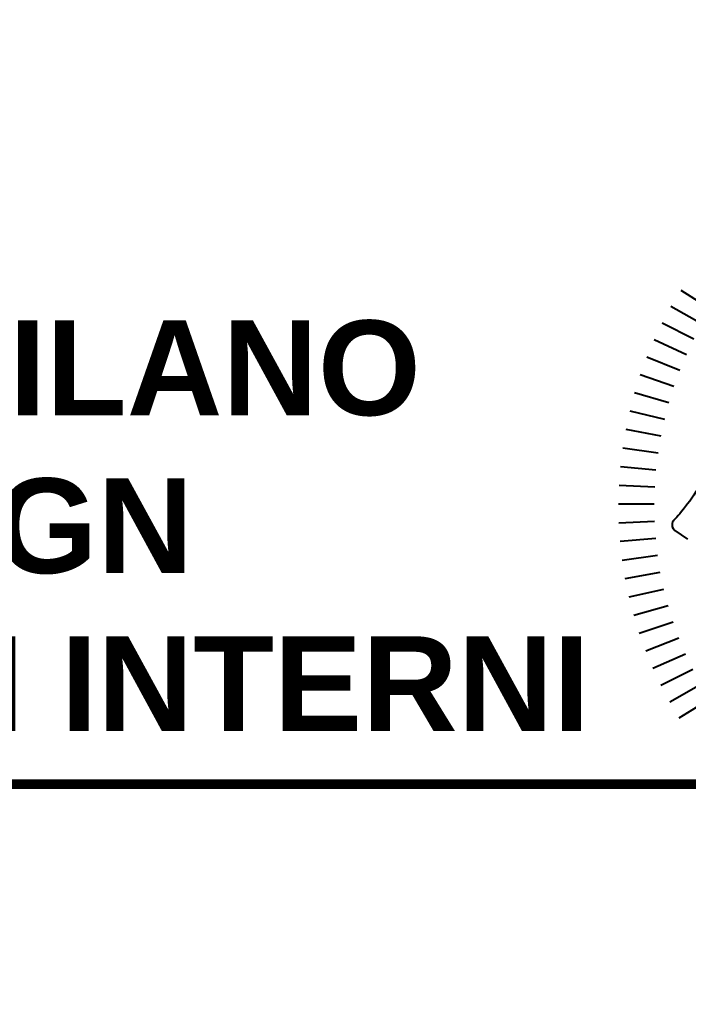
# Paper-space layout 'Layout2-A000' of a CAD drawing. Header units: inches, sheet in millimetres. Extents: x 0 to 841, y 0 to 594.
# Drawn here: x 805.39 to 818.09, y 255.69 to 274.52 of the extents above; entities that cross this region are included whole.
import ezdxf
from ezdxf.enums import TextEntityAlignment as Align

# ---------------------------------------------------------------- set-up
doc = ezdxf.new("R2010")
doc.units = ezdxf.units.IN
doc.header["$MEASUREMENT"] = 0
doc.set_wipeout_variables(frame=1)
for name, color, linetype in [('G-ANNO-LOGO', 3, 'Continuous'), ('G-ANNO-TEXT', 3, 'Continuous'), ('G-ANNO-TTLB', 3, 'Continuous')]:
    doc.layers.add(name, color=color, linetype=linetype)
doc.styles.add('ARIAL-BOLD', font='Arial Bold.ttf')

# ---------------------------------------------------------------- blocks, each defined once
blk = doc.blocks.new('logoPolimi')
for p, q in [((-2.0051, 1.2647), (-1.8277, 1.1526)), ((-2.0621, 1.1698), (-1.8794, 1.0664)), ((-2.1145, 1.0723), (-1.927, 0.9779)), ((-2.1618, 0.9735), (-1.971, 0.8862)), ((-2.2049, 0.8715), (-2.01, 0.7937)), ((-2.2432, 0.7676), (-2.0447, 0.6995)), ((-2.2766, 0.6618), (-2.0748, 0.6037)), ((-2.305, 0.5547), (-2.1006, 0.5068)), ((-2.328, 0.4476), (-2.122, 0.4074)), ((-2.3462, 0.3382), (-2.1385, 0.3085)), ((-2.3594, 0.2281), (-2.1504, 0.2089)), ((-2.3675, 0.1188), (-2.1579, 0.1076)), ((-2.3705, 0.0079), (-2.1605, 0.0074)), ((-2.3684, -0.1029), (-2.1588, -0.0929)), ((-2.0393, -0.1492), (-1.9654, -0.2003)), ((-2.3612, -0.2122), (-2.1521, -0.1944)), ((-2.3488, -0.3224), (-2.1409, -0.294)), ((-2.3313, -0.4319), (-2.125, -0.3931)), ((-2.309, -0.5391), (-2.1043, -0.4927)), ((-2.2813, -0.6464), (-2.0791, -0.5898)), ((-2.2486, -0.7522), (-2.0494, -0.6858)), ((-2.2109, -0.8563), (-2.0153, -0.7803)), ((-2.1685, -0.9586), (-1.9768, -0.8731)), ((-2.1213, -1.0587), (-1.934, -0.964)), ((-2.0695, -1.1565), (-1.887, -1.0529)), ((-2.0138, -1.2507), (-1.8352, -1.1405))]:
    blk.add_line(p, q)
for points in [[(-1.8967, 0.1157), (-1.9433, 0.016), (-2.0454, -0.0879), (-2.0454, -0.0879)], [(-2.0454, -0.0879), (-2.0454, -0.0879), (-2.0731, -0.1187), (-2.0393, -0.1492)]]:
    blk.add_open_spline(points, degree=3)
blk = doc.blocks.new('BLOCK_TITLE')
at = {"layer": 'G-ANNO-LOGO', "xscale": 3.231488093374238, "yscale": 3.231488093374238, "zscale": 3.231488093374238}
blk.add_blockref('logoPolimi', (-6.573, 255.3), dxfattribs=at)
at = {"layer": 'G-ANNO-TEXT', "style": 'ARIAL-BOLD'}
for tag, p, height in [('PROJECT_TITLE_001', (-45.473, 223.689), 3.6), ('STUDENTS_001', (-31.805, 163.995), 1.8), ('STUDENTS_002', (-31.952, 160.978), 1.8), ('STUDENTS_003', (-31.952, 157.961), 1.8), ('DRAWING_TITLE_001', (-35.443, 141.707), 1.8), ('NOTES_001', (-25.64, 124.1), 1.8), ('FILENAME_001', (-40.267, 108.19), 1.8)]:
    blk.add_attdef(tag, p, '', height=height, dxfattribs=at)
at = {"layer": 'G-ANNO-TEXT', "style": 'ARIAL-BOLD', "flags": 2}
for tag, p in [('CLASS_001', (-38.614, 196.822)), ('CLASS_002', (-34.771, 193.805)), ('PROFESSOR_001', (-36.585, 174.107))]:
    blk.add_attdef(tag, p, '', height=1.8, dxfattribs=at)
at = {"layer": 'G-ANNO-TEXT', "style": 'ARIAL-BOLD'}
for tag, p in [('VERSION_9', (-49, 92.5)), ('VERSION_8', (-49, 87.5)), ('VERSION_7', (-49, 82.5)), ('VERSION_6', (-49, 77.5)), ('VERSION_5', (-49, 72.5)), ('VERSION_4', (-49, 67.5)), ('VERSION_3', (-49, 62.5)), ('VERSION_2', (-49, 57.5)), ('VERSION_1', (-49, 52.5)), ('SHEET_TOTAL', (-5.681, 47.981)), ('DATE', (-39.015, 5.53)), ('REV', (-39.015, 2.506))]:
    blk.add_attdef(tag, text='', height=1.8, dxfattribs=at).set_placement(p, align=Align.MIDDLE_LEFT)
for tag, p in [('DATA_9', (-2.806, 92.5)), ('DATA_8', (-2.806, 87.5)), ('DATA_7', (-2.806, 82.5)), ('DATA_6', (-2.806, 77.5)), ('DATA_5', (-2.806, 72.5)), ('DATA_4', (-2.806, 67.5)), ('DATA_3', (-2.806, 62.5)), ('DATA_2', (-2.806, 57.5)), ('DATA_1', (-2.806, 52.5)), ('SHEET_COPY', (-11.423, 47.981)), ('SCALE', (-4.416, 5.53))]:
    blk.add_attdef(tag, text='', height=1.8, dxfattribs=at).set_placement(p, align=Align.MIDDLE_RIGHT)
blk.add_attdef('SHEET', text='', height=9.6, dxfattribs=at).set_placement((-25, 25), align=Align.MIDDLE_CENTER)
at = {"color": 7, "lineweight": 0, "true_color": 0xffffff}
blk.add_wipeout([(-25, 250), (0, 250), (0, 264.522), (5.75, 264.522), (5.75, 245.686), (-25, 245.686)], dxfattribs=at).dxf.layer = 'G-ANNO-TTLB'
at = {"layer": 'G-ANNO-TTLB', "const_width": 0.18}
blk.add_lwpolyline([(0, 250), (-50, 250)], dxfattribs=at)
at = {"layer": 'G-ANNO-TEXT', "insert": (-49, 250.983), "char_height": 1.8, "width": 56.86944, "attachment_point": 7, "style": 'ARIAL-BOLD'}
blk.add_mtext('POLITECNICO DI MILANO\\PSCUOLA DEL DESIGN\\PC.L. DESIGN DEGLI INTERNI', dxfattribs=at)

psp = doc.layouts.new('Layout2-A000')

# ---------------------------------------------------------------- block references
psp.add_blockref('BLOCK_TITLE', (831, 10))

doc.saveas('drawing.dxf')
